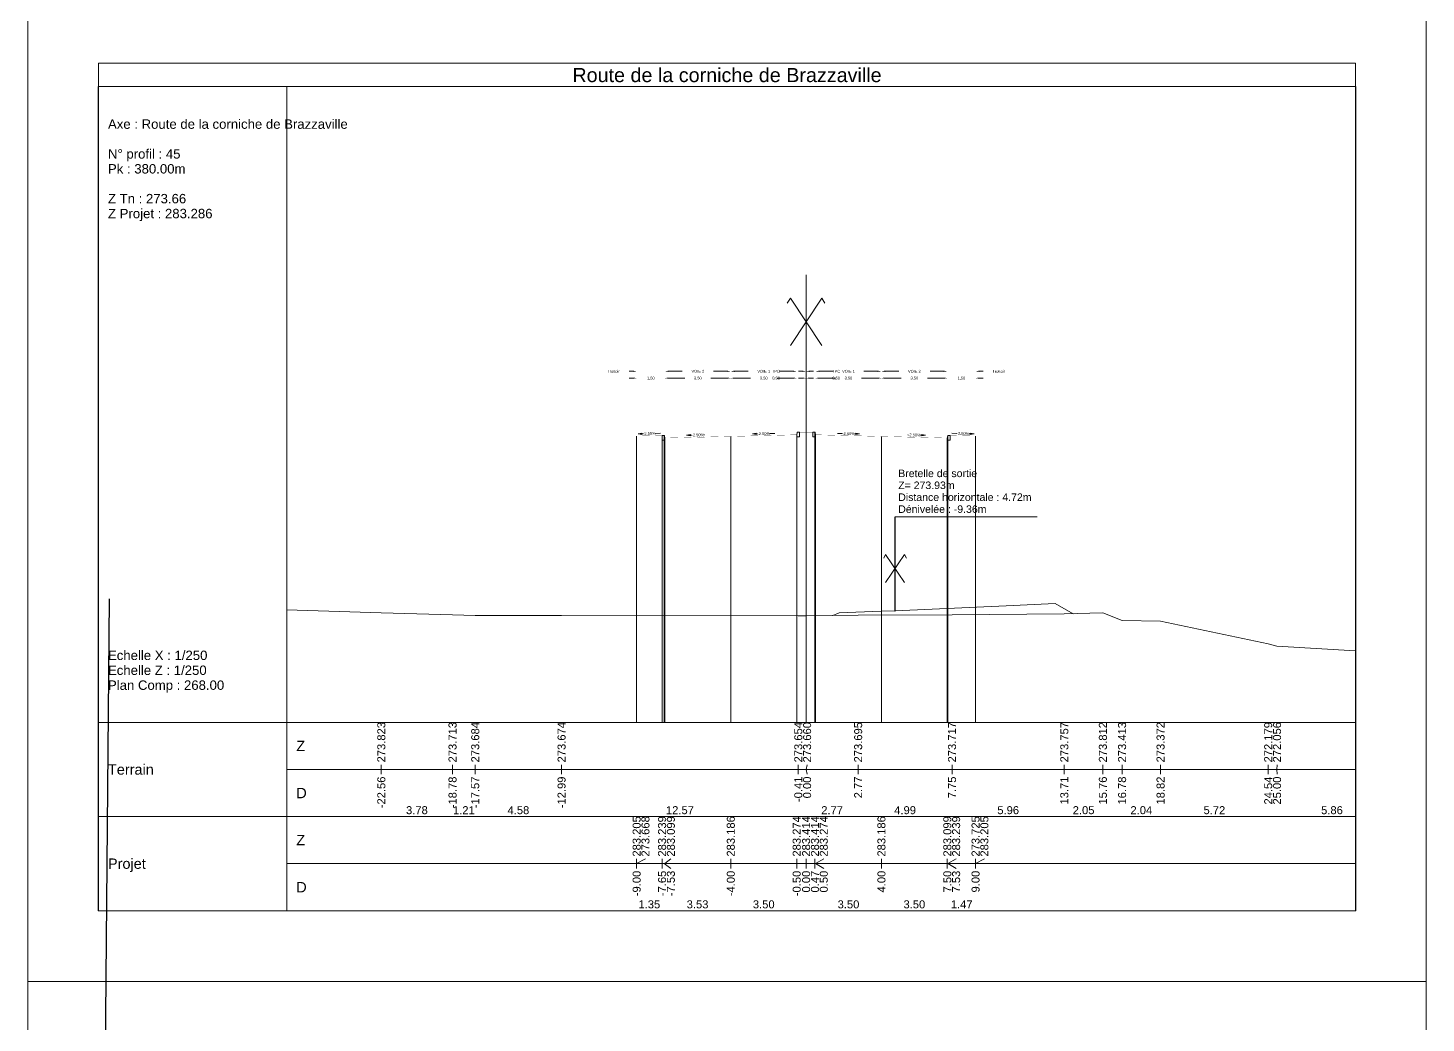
# Model space of a CAD drawing. Extents: x 0 to 74, y -372 to 1003.
# Drawn here: x 0 to 74.2, y 455 to 507.8 of the extents above; entities that cross this region are included whole.
import ezdxf
from ezdxf.enums import TextEntityAlignment as Align

# ---------------------------------------------------------------- set-up
doc = ezdxf.new("R2010")
doc.units = 0
doc.header["$LTSCALE"] = 2
doc.header["$PDSIZE"] = -0.004
doc.layers.get('0').update_dxf_attribs({"lineweight": 0})
for name, color, linetype, lineweight in [('Route - Profils type - Content session name', 7, 'Continuous', 0), ('Route - Profils type - PT SC CHAU TROTTOIR', 5, 'Continuous', 0), ('Route - Route de la corniche de Brazzaville - PT - Cadre_P45', 7, 'Continuous', 0), ('Route - Route de la corniche de Brazzaville - PT - Terrain_P45', 5, 'Continuous', 0)]:
    doc.layers.add(name, color=color, linetype=linetype, lineweight=lineweight)
doc.styles.add('CadreTitre', font='arial.ttf', dxfattribs={"height": 0.003})
doc.styles.add('Cotation', font='arial.ttf')
doc.styles.add('CoteHor', font='arial.ttf', dxfattribs={"height": 0.0022})
doc.styles.add('CoteHorA', font='arial.ttf', dxfattribs={"height": 0.0022})
doc.styles.add('CoteTitre', font='arial.ttf', dxfattribs={"height": 0.0017})
doc.styles.add('CoteTitreA', font='arial.ttf', dxfattribs={"height": 0.0017})
doc.styles.add('CoteVert', font='arial.ttf', dxfattribs={"height": 0.0017})
doc.styles.add('CoteVertA', font='arial.ttf', dxfattribs={"height": 0.0017})
doc.styles.add('Multi Axes', font='arial.ttf', dxfattribs={"height": 0.4})
doc.styles.add('ProfilCartouche', font='arial.ttf', dxfattribs={"height": 0.002})
doc.dimstyles.new('BRAZZAVILLE', dxfattribs={"dimtxt": 0.15, "dimasz": 0.2, "dimexe": 0.5, "dimexo": 0.5, "dimgap": 0.5, "dimtad": 0, "dimzin": 0, "dimdsep": 46, "dimtxsty": 'Cotation', "dimsah": 1, "dimcen": 0.1, "dimse1": 1, "dimse2": 1, "dimclrd": 1, "dimclre": 256, "dimclrt": 1, "dimaunit": 2, "dimazin": 0, "dimtfac": 1, "dimtdec": 4, "dimtofl": 0, "dimtmove": 0, "dimatfit": 1, "dimfxl": 1, "dimtolj": 1, "dimtzin": 0, "dimlwd": 0, "dimlwe": 0, "dimarcsym": 0})
doc.dimstyles.get("Standard").update_dxf_attribs({"dimtxt": 0.18, "dimasz": 0.18, "dimexe": 0.18, "dimexo": 0.0625, "dimgap": 0.09, "dimtad": 0, "dimtih": 1, "dimtoh": 1, "dimdec": 4, "dimzin": 0, "dimdsep": 46, "dimtxsty": 'Standard', "dimcen": 0.09, "dimadec": 0, "dimazin": 0, "dimtfac": 1, "dimtdec": 4, "dimtofl": 0, "dimtmove": 0, "dimatfit": 3, "dimfxl": 1, "dimtolj": 1, "dimtzin": 0, "dimarcsym": 0})

# ---------------------------------------------------------------- blocks, each defined once
blk = doc.blocks.new('*D267')
at = {"layer": 'Defpoints', "color": 0, "transparency": 16777216}
for p in [(40.826, 489.206), (40.826, 489.202), (41.326, 486.206)]:
    blk.add_point(p, dxfattribs=at)
at = {"layer": 'Route - Profils type - PT SC CHAU TROTTOIR', "color": 1, "lineweight": 0, "transparency": 16777216}
for p, q in [((40.626, 489.202), (40.426, 489.202)), ((41.526, 489.202), (41.726, 489.202))]:
    blk.add_line(p, q, dxfattribs=at)
at = {"layer": 'Route - Profils type - PT SC CHAU TROTTOIR', "color": 1, "transparency": 16777216}
for points in [[(40.626, 489.235), (40.626, 489.169), (40.826, 489.202)], [(41.526, 489.235), (41.526, 489.169), (41.326, 489.202)]]:
    blk.add_solid(points, dxfattribs=at)
at = {"layer": 'Route - Profils type - PT SC CHAU TROTTOIR', "color": 1, "transparency": 16777216, "insert": (39.731, 489.202), "char_height": 0.15, "attachment_point": 5, "style": 'Cotation'}
blk.add_mtext('\\A1;0.50', dxfattribs=at)
blk = doc.blocks.new('*D268')
at = {"layer": 'Defpoints', "color": 0, "transparency": 16777216}
for p in [(37.326, 489.206), (37.326, 489.202), (40.826, 489.206)]:
    blk.add_point(p, dxfattribs=at)
at = {"layer": 'Route - Profils type - PT SC CHAU TROTTOIR', "color": 1, "lineweight": 0, "transparency": 16777216}
for p, q in [((37.526, 489.202), (38.381, 489.202)), ((40.626, 489.202), (39.77, 489.202))]:
    blk.add_line(p, q, dxfattribs=at)
at = {"layer": 'Route - Profils type - PT SC CHAU TROTTOIR', "color": 1, "transparency": 16777216}
for points in [[(37.526, 489.235), (37.526, 489.169), (37.326, 489.202)], [(40.626, 489.235), (40.626, 489.169), (40.826, 489.202)]]:
    blk.add_solid(points, dxfattribs=at)
at = {"layer": 'Route - Profils type - PT SC CHAU TROTTOIR', "color": 1, "transparency": 16777216, "insert": (39.076, 489.202), "char_height": 0.15, "attachment_point": 5, "style": 'Cotation'}
blk.add_mtext('\\A1;3.50', dxfattribs=at)
blk = doc.blocks.new('*D269')
at = {"layer": 'Defpoints', "color": 0, "transparency": 16777216}
for p in [(33.826, 489.206), (33.826, 489.202), (37.326, 489.206)]:
    blk.add_point(p, dxfattribs=at)
at = {"layer": 'Route - Profils type - PT SC CHAU TROTTOIR', "color": 1, "lineweight": 0, "transparency": 16777216}
for p, q in [((34.026, 489.202), (34.881, 489.202)), ((37.126, 489.202), (36.27, 489.202))]:
    blk.add_line(p, q, dxfattribs=at)
at = {"layer": 'Route - Profils type - PT SC CHAU TROTTOIR', "color": 1, "transparency": 16777216}
for points in [[(34.026, 489.235), (34.026, 489.169), (33.826, 489.202)], [(37.126, 489.235), (37.126, 489.169), (37.326, 489.202)]]:
    blk.add_solid(points, dxfattribs=at)
at = {"layer": 'Route - Profils type - PT SC CHAU TROTTOIR', "color": 1, "transparency": 16777216, "insert": (35.576, 489.202), "char_height": 0.15, "attachment_point": 5, "style": 'Cotation'}
blk.add_mtext('\\A1;3.50', dxfattribs=at)
blk = doc.blocks.new('*D270')
at = {"layer": 'Defpoints', "color": 0, "transparency": 16777216}
for p in [(32.326, 489.206), (32.326, 489.202), (33.826, 489.206)]:
    blk.add_point(p, dxfattribs=at)
at = {"layer": 'Route - Profils type - PT SC CHAU TROTTOIR', "color": 1, "lineweight": 0, "transparency": 16777216}
for p, q in [((32.126, 489.202), (31.926, 489.202)), ((34.026, 489.202), (34.226, 489.202))]:
    blk.add_line(p, q, dxfattribs=at)
at = {"layer": 'Route - Profils type - PT SC CHAU TROTTOIR', "color": 1, "transparency": 16777216}
for points in [[(32.126, 489.235), (32.126, 489.169), (32.326, 489.202)], [(34.026, 489.235), (34.026, 489.169), (33.826, 489.202)]]:
    blk.add_solid(points, dxfattribs=at)
at = {"layer": 'Route - Profils type - PT SC CHAU TROTTOIR', "color": 1, "transparency": 16777216, "insert": (33.076, 489.202), "char_height": 0.15, "attachment_point": 5, "style": 'Cotation'}
blk.add_mtext('\\A1;1.50', dxfattribs=at)
blk = doc.blocks.new('*D271')
at = {"layer": 'Defpoints', "color": 0, "transparency": 16777216}
for p in [(40.826, 489.565), (40.826, 489.006), (41.326, 486.206)]:
    blk.add_point(p, dxfattribs=at)
at = {"layer": 'Route - Profils type - PT SC CHAU TROTTOIR', "color": 1, "lineweight": 0, "transparency": 16777216}
for p, q in [((40.626, 489.565), (40.426, 489.565)), ((41.526, 489.565), (41.726, 489.565))]:
    blk.add_line(p, q, dxfattribs=at)
at = {"layer": 'Route - Profils type - PT SC CHAU TROTTOIR', "color": 1, "transparency": 16777216}
for points in [[(40.626, 489.599), (40.626, 489.532), (40.826, 489.565)], [(41.526, 489.599), (41.526, 489.532), (41.326, 489.565)]]:
    blk.add_solid(points, dxfattribs=at)
at = {"layer": 'Route - Profils type - PT SC CHAU TROTTOIR', "color": 1, "transparency": 16777216, "insert": (39.723, 489.565), "char_height": 0.15, "attachment_point": 5, "style": 'Cotation'}
blk.add_mtext('\\A1;TPC', dxfattribs=at)
blk = doc.blocks.new('*D272')
at = {"layer": 'Defpoints', "color": 0, "transparency": 16777216}
for p in [(37.326, 489.565), (37.326, 489.206), (40.826, 489.006)]:
    blk.add_point(p, dxfattribs=at)
at = {"layer": 'Route - Profils type - PT SC CHAU TROTTOIR', "color": 1, "lineweight": 0, "transparency": 16777216}
for p, q in [((37.526, 489.565), (38.257, 489.565)), ((40.626, 489.565), (39.894, 489.565))]:
    blk.add_line(p, q, dxfattribs=at)
at = {"layer": 'Route - Profils type - PT SC CHAU TROTTOIR', "color": 1, "transparency": 16777216}
for points in [[(37.526, 489.599), (37.526, 489.532), (37.326, 489.565)], [(40.626, 489.599), (40.626, 489.532), (40.826, 489.565)]]:
    blk.add_solid(points, dxfattribs=at)
at = {"layer": 'Route - Profils type - PT SC CHAU TROTTOIR', "color": 1, "transparency": 16777216, "insert": (39.076, 489.565), "char_height": 0.15, "attachment_point": 5, "style": 'Cotation'}
blk.add_mtext('\\A1;VOIE 1', dxfattribs=at)
blk = doc.blocks.new('*D273')
at = {"layer": 'Defpoints', "color": 0, "transparency": 16777216}
for p in [(33.826, 489.565), (33.826, 489.206), (37.326, 489.206)]:
    blk.add_point(p, dxfattribs=at)
at = {"layer": 'Route - Profils type - PT SC CHAU TROTTOIR', "color": 1, "lineweight": 0, "transparency": 16777216}
for p, q in [((34.026, 489.565), (34.744, 489.565)), ((37.126, 489.565), (36.407, 489.565))]:
    blk.add_line(p, q, dxfattribs=at)
at = {"layer": 'Route - Profils type - PT SC CHAU TROTTOIR', "color": 1, "transparency": 16777216}
for points in [[(34.026, 489.599), (34.026, 489.532), (33.826, 489.565)], [(37.126, 489.599), (37.126, 489.532), (37.326, 489.565)]]:
    blk.add_solid(points, dxfattribs=at)
at = {"layer": 'Route - Profils type - PT SC CHAU TROTTOIR', "color": 1, "transparency": 16777216, "insert": (35.576, 489.565), "char_height": 0.15, "attachment_point": 5, "style": 'Cotation'}
blk.add_mtext('\\A1;VOIE 2', dxfattribs=at)
blk = doc.blocks.new('*D274')
at = {"layer": 'Defpoints', "color": 0, "transparency": 16777216}
for p in [(32.326, 489.565), (32.326, 489.206), (33.826, 489.206)]:
    blk.add_point(p, dxfattribs=at)
at = {"layer": 'Route - Profils type - PT SC CHAU TROTTOIR', "color": 1, "lineweight": 0, "transparency": 16777216}
for p, q in [((32.126, 489.565), (31.926, 489.565)), ((34.026, 489.565), (34.226, 489.565))]:
    blk.add_line(p, q, dxfattribs=at)
at = {"layer": 'Route - Profils type - PT SC CHAU TROTTOIR', "color": 1, "transparency": 16777216}
for points in [[(32.126, 489.599), (32.126, 489.532), (32.326, 489.565)], [(34.026, 489.599), (34.026, 489.532), (33.826, 489.565)]]:
    blk.add_solid(points, dxfattribs=at)
at = {"layer": 'Route - Profils type - PT SC CHAU TROTTOIR', "color": 1, "transparency": 16777216, "insert": (31.095, 489.565), "char_height": 0.15, "attachment_point": 5, "style": 'Cotation'}
blk.add_mtext('\\A1;Trottoir', dxfattribs=at)
blk = doc.blocks.new('MENSURA_COTEPENTE_89')
at = {"layer": 'Route - Profils type - PT SC CHAU TROTTOIR', "linetype": 'Continuous', "lineweight": 0}
blk.add_hatch(color=1, dxfattribs=at).paths.add_polyline_path([(0.15473, -2.19384), (0.15393, -2.19372), (0.15472, -2.19356)])
at = {"layer": 'Route - Profils type - PT SC CHAU TROTTOIR', "color": 1, "linetype": 'Continuous', "lineweight": 0}
for p, q in [((0.15473, -2.1937), (0.15497, -2.19369)), ((0.15762, -2.19363), (0.15866, -2.1936))]:
    blk.add_line(p, q, dxfattribs=at)
at = {"layer": 'Route - Profils type - PT SC CHAU TROTTOIR', "color": 1, "linetype": 'Continuous', "lineweight": 0, "flags": 128}
blk.add_lwpolyline([(0.15473, -2.19384), (0.15393, -2.19372), (0.15472, -2.19356), (0.15473, -2.19384)], close=True, dxfattribs=at)
at = {"layer": 'Route - Profils type - PT SC CHAU TROTTOIR', "color": 1, "style": 'Cotation'}
blk.add_text('-2.50%', height=0.0006, rotation=-358.5679, dxfattribs=at).set_placement((0.15629, -2.19366), align=Align.MIDDLE_CENTER)
blk = doc.blocks.new('MENSURA_COTEPENTE_90')
at = {"layer": 'Route - Profils type - PT SC CHAU TROTTOIR', "linetype": 'Continuous', "lineweight": 0}
blk.add_hatch(color=1, dxfattribs=at).paths.add_polyline_path([(0.14073, -2.19412), (0.13993, -2.194), (0.14072, -2.19384)])
at = {"layer": 'Route - Profils type - PT SC CHAU TROTTOIR', "color": 1, "linetype": 'Continuous', "lineweight": 0}
for p, q in [((0.14073, -2.19398), (0.14097, -2.19398)), ((0.14361, -2.19391), (0.14372, -2.19391))]:
    blk.add_line(p, q, dxfattribs=at)
at = {"layer": 'Route - Profils type - PT SC CHAU TROTTOIR', "color": 1, "linetype": 'Continuous', "lineweight": 0, "flags": 128}
blk.add_lwpolyline([(0.14073, -2.19412), (0.13993, -2.194), (0.14072, -2.19384), (0.14073, -2.19412)], close=True, dxfattribs=at)
at = {"layer": 'Route - Profils type - PT SC CHAU TROTTOIR', "color": 1, "style": 'Cotation'}
blk.add_text('-2.50%', height=0.0006, rotation=-358.5679, dxfattribs=at).set_placement((0.14229, -2.19394), align=Align.MIDDLE_CENTER)
blk = doc.blocks.new('MENSURA_COTEPENTE_91')
at = {"layer": 'Route - Profils type - PT SC CHAU TROTTOIR', "linetype": 'Continuous', "lineweight": 0}
blk.add_hatch(color=1, dxfattribs=at).paths.add_polyline_path([(0.13043, -2.19382), (0.12963, -2.19369), (0.13042, -2.19353)])
at = {"layer": 'Route - Profils type - PT SC CHAU TROTTOIR', "color": 1, "linetype": 'Continuous', "lineweight": 0}
for p, q in [((0.13043, -2.19367), (0.13067, -2.19367)), ((0.13331, -2.1936), (0.13435, -2.19358))]:
    blk.add_line(p, q, dxfattribs=at)
at = {"layer": 'Route - Profils type - PT SC CHAU TROTTOIR', "color": 1, "linetype": 'Continuous', "lineweight": 0, "flags": 128}
blk.add_lwpolyline([(0.13043, -2.19382), (0.12963, -2.19369), (0.13042, -2.19353), (0.13043, -2.19382)], close=True, dxfattribs=at)
at = {"layer": 'Route - Profils type - PT SC CHAU TROTTOIR', "color": 1, "style": 'Cotation'}
blk.add_text('-2.50%', height=0.0006, rotation=-358.5679, dxfattribs=at).set_placement((0.13199, -2.19364), align=Align.MIDDLE_CENTER)
blk = doc.blocks.new('T2__mirroredMSX', base_point=(-6.713, 11.473))
at = {"linetype": 'Continuous', "flags": 128}
blk.add_lwpolyline([(-6.837, 11.703), (-6.863, 11.583), (-6.863, 11.473), (-6.713, 11.473), (-6.713, 11.723), (-6.818, 11.719, 0.339869)], format="xyb", close=True, dxfattribs=at)
blk = doc.blocks.new('T2', base_point=(-6.713, 11.473))
at = {"linetype": 'Continuous', "flags": 128}
blk.add_lwpolyline([(-6.837, 11.703), (-6.863, 11.583), (-6.863, 11.473), (-6.713, 11.473), (-6.713, 11.723), (-6.818, 11.719, 0.339869)], format="xyb", close=True, dxfattribs=at)
blk = doc.blocks.new('*D278')
at = {"layer": 'Defpoints', "color": 0, "transparency": 16777216}
for p in [(41.826, 489.206), (41.826, 489.202), (41.326, 486.206)]:
    blk.add_point(p, dxfattribs=at)
at = {"layer": 'Route - Profils type - PT SC CHAU TROTTOIR', "color": 1, "lineweight": 0, "transparency": 16777216}
for p, q in [((41.126, 489.202), (40.926, 489.202)), ((42.026, 489.202), (42.226, 489.202))]:
    blk.add_line(p, q, dxfattribs=at)
at = {"layer": 'Route - Profils type - PT SC CHAU TROTTOIR', "color": 1, "transparency": 16777216}
for points in [[(41.126, 489.235), (41.126, 489.169), (41.326, 489.202)], [(42.026, 489.235), (42.026, 489.169), (41.826, 489.202)]]:
    blk.add_solid(points, dxfattribs=at)
at = {"layer": 'Route - Profils type - PT SC CHAU TROTTOIR', "color": 1, "transparency": 16777216, "insert": (42.92, 489.202), "char_height": 0.15, "attachment_point": 5, "style": 'Cotation'}
blk.add_mtext('\\A1;0.50', dxfattribs=at)
blk = doc.blocks.new('*D279')
at = {"layer": 'Defpoints', "color": 0, "transparency": 16777216}
for p in [(41.826, 489.206), (45.326, 489.206), (45.326, 489.202)]:
    blk.add_point(p, dxfattribs=at)
at = {"layer": 'Route - Profils type - PT SC CHAU TROTTOIR', "color": 1, "lineweight": 0, "transparency": 16777216}
for p, q in [((42.026, 489.202), (42.881, 489.202)), ((45.126, 489.202), (44.27, 489.202))]:
    blk.add_line(p, q, dxfattribs=at)
at = {"layer": 'Route - Profils type - PT SC CHAU TROTTOIR', "color": 1, "transparency": 16777216}
for points in [[(42.026, 489.235), (42.026, 489.169), (41.826, 489.202)], [(45.126, 489.235), (45.126, 489.169), (45.326, 489.202)]]:
    blk.add_solid(points, dxfattribs=at)
at = {"layer": 'Route - Profils type - PT SC CHAU TROTTOIR', "color": 1, "transparency": 16777216, "insert": (43.576, 489.202), "char_height": 0.15, "attachment_point": 5, "style": 'Cotation'}
blk.add_mtext('\\A1;3.50', dxfattribs=at)
blk = doc.blocks.new('*D280')
at = {"layer": 'Defpoints', "color": 0, "transparency": 16777216}
for p in [(45.326, 489.206), (48.826, 489.206), (48.826, 489.202)]:
    blk.add_point(p, dxfattribs=at)
at = {"layer": 'Route - Profils type - PT SC CHAU TROTTOIR', "color": 1, "lineweight": 0, "transparency": 16777216}
for p, q in [((45.526, 489.202), (46.381, 489.202)), ((48.626, 489.202), (47.77, 489.202))]:
    blk.add_line(p, q, dxfattribs=at)
at = {"layer": 'Route - Profils type - PT SC CHAU TROTTOIR', "color": 1, "transparency": 16777216}
for points in [[(45.526, 489.235), (45.526, 489.169), (45.326, 489.202)], [(48.626, 489.235), (48.626, 489.169), (48.826, 489.202)]]:
    blk.add_solid(points, dxfattribs=at)
at = {"layer": 'Route - Profils type - PT SC CHAU TROTTOIR', "color": 1, "transparency": 16777216, "insert": (47.076, 489.202), "char_height": 0.15, "attachment_point": 5, "style": 'Cotation'}
blk.add_mtext('\\A1;3.50', dxfattribs=at)
blk = doc.blocks.new('*D281')
at = {"layer": 'Defpoints', "color": 0, "transparency": 16777216}
for p in [(48.826, 489.206), (50.326, 489.206), (50.326, 489.202)]:
    blk.add_point(p, dxfattribs=at)
at = {"layer": 'Route - Profils type - PT SC CHAU TROTTOIR', "color": 1, "lineweight": 0, "transparency": 16777216}
for p, q in [((48.626, 489.202), (48.426, 489.202)), ((50.526, 489.202), (50.726, 489.202))]:
    blk.add_line(p, q, dxfattribs=at)
at = {"layer": 'Route - Profils type - PT SC CHAU TROTTOIR', "color": 1, "transparency": 16777216}
for points in [[(48.626, 489.235), (48.626, 489.169), (48.826, 489.202)], [(50.526, 489.235), (50.526, 489.169), (50.326, 489.202)]]:
    blk.add_solid(points, dxfattribs=at)
at = {"layer": 'Route - Profils type - PT SC CHAU TROTTOIR', "color": 1, "transparency": 16777216, "insert": (49.576, 489.202), "char_height": 0.15, "attachment_point": 5, "style": 'Cotation'}
blk.add_mtext('\\A1;1.50', dxfattribs=at)
blk = doc.blocks.new('*D282')
at = {"layer": 'Defpoints', "color": 0, "transparency": 16777216}
for p in [(41.826, 489.565), (41.826, 489.006), (41.326, 486.206)]:
    blk.add_point(p, dxfattribs=at)
at = {"layer": 'Route - Profils type - PT SC CHAU TROTTOIR', "color": 1, "lineweight": 0, "transparency": 16777216}
for p, q in [((41.126, 489.565), (40.926, 489.565)), ((42.026, 489.565), (42.226, 489.565))]:
    blk.add_line(p, q, dxfattribs=at)
at = {"layer": 'Route - Profils type - PT SC CHAU TROTTOIR', "color": 1, "transparency": 16777216}
for points in [[(41.126, 489.599), (41.126, 489.532), (41.326, 489.565)], [(42.026, 489.599), (42.026, 489.532), (41.826, 489.565)]]:
    blk.add_solid(points, dxfattribs=at)
at = {"layer": 'Route - Profils type - PT SC CHAU TROTTOIR', "color": 1, "transparency": 16777216, "insert": (42.929, 489.565), "char_height": 0.15, "attachment_point": 5, "style": 'Cotation'}
blk.add_mtext('\\A1;TPC', dxfattribs=at)
blk = doc.blocks.new('*D283')
at = {"layer": 'Defpoints', "color": 0, "transparency": 16777216}
for p in [(45.326, 489.565), (41.826, 489.006), (45.326, 489.206)]:
    blk.add_point(p, dxfattribs=at)
at = {"layer": 'Route - Profils type - PT SC CHAU TROTTOIR', "color": 1, "lineweight": 0, "transparency": 16777216}
for p, q in [((42.026, 489.565), (42.757, 489.565)), ((45.126, 489.565), (44.394, 489.565))]:
    blk.add_line(p, q, dxfattribs=at)
at = {"layer": 'Route - Profils type - PT SC CHAU TROTTOIR', "color": 1, "transparency": 16777216}
for points in [[(42.026, 489.599), (42.026, 489.532), (41.826, 489.565)], [(45.126, 489.599), (45.126, 489.532), (45.326, 489.565)]]:
    blk.add_solid(points, dxfattribs=at)
at = {"layer": 'Route - Profils type - PT SC CHAU TROTTOIR', "color": 1, "transparency": 16777216, "insert": (43.576, 489.565), "char_height": 0.15, "attachment_point": 5, "style": 'Cotation'}
blk.add_mtext('\\A1;VOIE 1', dxfattribs=at)
blk = doc.blocks.new('*D284')
at = {"layer": 'Defpoints', "color": 0, "transparency": 16777216}
for p in [(48.826, 489.565), (45.326, 489.206), (48.826, 489.206)]:
    blk.add_point(p, dxfattribs=at)
at = {"layer": 'Route - Profils type - PT SC CHAU TROTTOIR', "color": 1, "lineweight": 0, "transparency": 16777216}
for p, q in [((45.526, 489.565), (46.244, 489.565)), ((48.626, 489.565), (47.907, 489.565))]:
    blk.add_line(p, q, dxfattribs=at)
at = {"layer": 'Route - Profils type - PT SC CHAU TROTTOIR', "color": 1, "transparency": 16777216}
for points in [[(45.526, 489.599), (45.526, 489.532), (45.326, 489.565)], [(48.626, 489.599), (48.626, 489.532), (48.826, 489.565)]]:
    blk.add_solid(points, dxfattribs=at)
at = {"layer": 'Route - Profils type - PT SC CHAU TROTTOIR', "color": 1, "transparency": 16777216, "insert": (47.076, 489.565), "char_height": 0.15, "attachment_point": 5, "style": 'Cotation'}
blk.add_mtext('\\A1;VOIE 2', dxfattribs=at)
blk = doc.blocks.new('*D285')
at = {"layer": 'Defpoints', "color": 0, "transparency": 16777216}
for p in [(50.326, 489.565), (48.826, 489.206), (50.326, 489.206)]:
    blk.add_point(p, dxfattribs=at)
at = {"layer": 'Route - Profils type - PT SC CHAU TROTTOIR', "color": 1, "lineweight": 0, "transparency": 16777216}
for p, q in [((48.626, 489.565), (48.426, 489.565)), ((50.526, 489.565), (50.726, 489.565))]:
    blk.add_line(p, q, dxfattribs=at)
at = {"layer": 'Route - Profils type - PT SC CHAU TROTTOIR', "color": 1, "transparency": 16777216}
for points in [[(48.626, 489.599), (48.626, 489.532), (48.826, 489.565)], [(50.526, 489.599), (50.526, 489.532), (50.326, 489.565)]]:
    blk.add_solid(points, dxfattribs=at)
at = {"layer": 'Route - Profils type - PT SC CHAU TROTTOIR', "color": 1, "transparency": 16777216, "insert": (51.556, 489.565), "char_height": 0.15, "attachment_point": 5, "style": 'Cotation'}
blk.add_mtext('\\A1;Trottoir', dxfattribs=at)
blk = doc.blocks.new('MENSURA_COTEPENTE_92')
at = {"layer": 'Route - Profils type - PT SC CHAU TROTTOIR', "linetype": 'Continuous', "lineweight": 0}
blk.add_hatch(color=1, dxfattribs=at).paths.add_polyline_path([(0.17587, -2.19384), (0.17668, -2.19372), (0.17588, -2.19356)])
at = {"layer": 'Route - Profils type - PT SC CHAU TROTTOIR', "color": 1, "linetype": 'Continuous', "lineweight": 0}
for p, q in [((0.17299, -2.19363), (0.17195, -2.1936)), ((0.17588, -2.1937), (0.17564, -2.19369))]:
    blk.add_line(p, q, dxfattribs=at)
at = {"layer": 'Route - Profils type - PT SC CHAU TROTTOIR', "color": 1, "linetype": 'Continuous', "lineweight": 0, "flags": 128}
blk.add_lwpolyline([(0.17587, -2.19384), (0.17668, -2.19372), (0.17588, -2.19356), (0.17587, -2.19384)], close=True, dxfattribs=at)
at = {"layer": 'Route - Profils type - PT SC CHAU TROTTOIR', "color": 1, "style": 'Cotation'}
blk.add_text('-2.50%', height=0.0006, rotation=358.5679, dxfattribs=at).set_placement((0.17431, -2.19366), align=Align.MIDDLE_CENTER)
blk = doc.blocks.new('MENSURA_COTEPENTE_93')
at = {"layer": 'Route - Profils type - PT SC CHAU TROTTOIR', "linetype": 'Continuous', "lineweight": 0}
blk.add_hatch(color=1, dxfattribs=at).paths.add_polyline_path([(0.18988, -2.19412), (0.19068, -2.194), (0.18988, -2.19384)])
at = {"layer": 'Route - Profils type - PT SC CHAU TROTTOIR', "color": 1, "linetype": 'Continuous', "lineweight": 0}
for p, q in [((0.18699, -2.19391), (0.18688, -2.19391)), ((0.18988, -2.19398), (0.18964, -2.19398))]:
    blk.add_line(p, q, dxfattribs=at)
at = {"layer": 'Route - Profils type - PT SC CHAU TROTTOIR', "color": 1, "linetype": 'Continuous', "lineweight": 0, "flags": 128}
blk.add_lwpolyline([(0.18988, -2.19412), (0.19068, -2.194), (0.18988, -2.19384), (0.18988, -2.19412)], close=True, dxfattribs=at)
at = {"layer": 'Route - Profils type - PT SC CHAU TROTTOIR', "color": 1, "style": 'Cotation'}
blk.add_text('-2.50%', height=0.0006, rotation=358.5679, dxfattribs=at).set_placement((0.18831, -2.19394), align=Align.MIDDLE_CENTER)
blk = doc.blocks.new('MENSURA_COTEPENTE_94')
at = {"layer": 'Route - Profils type - PT SC CHAU TROTTOIR', "linetype": 'Continuous', "lineweight": 0}
blk.add_hatch(color=1, dxfattribs=at).paths.add_polyline_path([(0.20018, -2.19382), (0.20098, -2.19369), (0.20018, -2.19353)])
at = {"layer": 'Route - Profils type - PT SC CHAU TROTTOIR', "color": 1, "linetype": 'Continuous', "lineweight": 0}
for p, q in [((0.19729, -2.1936), (0.19625, -2.19358)), ((0.20018, -2.19367), (0.19994, -2.19367))]:
    blk.add_line(p, q, dxfattribs=at)
at = {"layer": 'Route - Profils type - PT SC CHAU TROTTOIR', "color": 1, "linetype": 'Continuous', "lineweight": 0, "flags": 128}
blk.add_lwpolyline([(0.20018, -2.19382), (0.20098, -2.19369), (0.20018, -2.19353), (0.20018, -2.19382)], close=True, dxfattribs=at)
at = {"layer": 'Route - Profils type - PT SC CHAU TROTTOIR', "color": 1, "style": 'Cotation'}
blk.add_text('-2.50%', height=0.0006, rotation=358.5679, dxfattribs=at).set_placement((0.19861, -2.19364), align=Align.MIDDLE_CENTER)
blk = doc.blocks.new('MENSURA_LEADER95', base_point=(0.1842, -2.2113))
at = {"layer": 'Route - Profils type - Content session name'}
blk.add_line((0.1842, -2.2113), (0.21442, -2.2113), dxfattribs=at)
at = {"layer": 'Route - Profils type - Content session name', "style": 'Multi Axes'}
for s, p in [('Bretelle de sortie', (0.18487, -2.2013)), ('Z= 273.93m', (0.18487, -2.20383)), ('Distance horizontale : 4.72m', (0.18487, -2.20636)), ('Dénivelée : -9.36m', (0.18487, -2.2089))]:
    blk.add_text(s, height=0.0016, dxfattribs=at).set_placement(p, align=Align.TOP_LEFT)

msp = doc.modelspace()

# ---------------------------------------------------------------- linework, layer by layer
at = {"flags": 128}
for points in [[(0, 457.17), (0, 509.67), (74.25, 509.67), (74.25, 457.17)], [(3.75, 460.92), (3.75, 505.92), (70.5, 505.92), (70.5, 460.92)], [(0, 404.67), (0, 457.17), (74.25, 457.17), (74.25, 404.67)]]:
    msp.add_lwpolyline(points, close=True, dxfattribs=at)
at = {"layer": 'Route - Profils type - Content session name'}
for p, q in [((45.45, 479.645), (45.55, 479.845)), ((45.55, 479.845), (46.55, 478.345)), ((46.55, 479.845), (45.55, 478.345)), ((46.05, 476.845), (46.05, 480.345)), ((46.65, 479.645), (46.55, 479.845))]:
    msp.add_line(p, q, dxfattribs=at)
at = {"layer": 'Route - Profils type - Content session name', "color": 251, "linetype": 'Continuous', "flags": 128}
msp.add_lwpolyline([(42.741, 476.592), (43.088, 476.743), (45.311, 476.819), (46.05, 476.845), (46.05, 476.845), (51.955, 477.109), (54.558, 477.23), (55.516, 476.689)], dxfattribs=at)
at = {"layer": 'Route - Profils type - Content session name'}
msp.add_point((46.05, 476.845), dxfattribs=at)
at = {"layer": 'Route - Profils type - PT SC CHAU TROTTOIR', "color": 1, "linetype": 'Continuous', "flags": 128}
for points in [[(41.326, 486.334, 0.01, 0.01, 0), (40.976, 486.334, 0.01, 0.01, 0), (40.856, 486.334, 0.01, 0.01, 0), (40.826, 486.194, 0.01, 0.01, 0), (37.326, 486.106, 0.01, 0.01, 0), (33.826, 486.019, 0.01, 0.01, 0), (33.796, 486.159, 0.01, 0.01, 0), (33.676, 486.159, 0.01, 0.01, 0), (32.326, 486.125, 0.01, 0.01, 0), (32.326, 476.588, 0.01, 0.01, 0)], [(41.326, 486.334, 0.01, 0.01, 0), (41.676, 486.334, 0.01, 0.01, 0), (41.796, 486.334, 0.01, 0.01, 0), (41.826, 486.194, 0.01, 0.01, 0), (45.326, 486.106, 0.01, 0.01, 0), (48.826, 486.019, 0.01, 0.01, 0), (48.856, 486.159, 0.01, 0.01, 0), (48.976, 486.159, 0.01, 0.01, 0), (50.326, 486.125, 0.01, 0.01, 0), (50.326, 476.645, 0.01, 0.01, 0)]]:
    msp.add_lwpolyline(points, format="xyseb", dxfattribs=at)
at = {"layer": 'Route - Route de la corniche de Brazzaville - PT - Cadre_P45', "color": 7, "linetype": 'Continuous'}
for p, q in [((13.75, 504.67), (13.75, 460.92)), ((41.326, 489.689), (41.326, 494.689)), ((40.326, 493.189), (40.492, 493.439)), ((42.159, 490.939), (40.492, 493.439)), ((40.492, 490.939), (42.159, 493.439)), ((42.326, 493.189), (42.159, 493.439)), ((41.326, 470.92), (41.326, 489.689)), ((32.326, 470.92), (32.326, 486.125)), ((32.326, 470.92), (32.326, 486.125)), ((33.676, 470.92), (33.676, 486.159)), ((33.676, 470.92), (33.676, 486.159)), ((33.796, 470.92), (33.796, 486.159)), ((33.826, 470.92), (33.826, 486.019)), ((37.326, 470.92), (37.326, 486.106)), ((37.326, 470.92), (37.326, 486.106)), ((40.826, 470.92), (40.826, 486.194)), ((40.826, 470.92), (40.826, 486.194)), ((41.326, 470.92), (41.326, 486.334)), ((41.326, 470.92), (41.326, 486.334)), ((41.796, 470.92), (41.796, 486.334)), ((41.796, 470.92), (41.796, 486.334)), ((41.826, 470.92), (41.826, 486.194)), ((41.826, 470.92), (41.826, 486.194)), ((45.326, 470.92), (45.326, 486.106)), ((45.326, 470.92), (45.326, 486.106)), ((48.826, 470.92), (48.826, 486.019)), ((48.826, 470.92), (48.826, 486.019)), ((48.856, 470.92), (48.856, 486.159)), ((48.856, 470.92), (48.856, 486.159)), ((50.326, 470.92), (50.326, 486.125)), ((32.326, 470.92), (32.326, 476.588)), ((50.326, 470.92), (50.326, 476.645)), ((50.326, 470.92), (50.326, 476.645)), ((70.5, 470.92), (3.75, 470.92)), ((70.5, 468.42), (13.75, 468.42)), ((70.5, 465.92), (3.75, 465.92)), ((70.5, 465.92), (3.75, 465.92)), ((70.5, 465.92), (3.75, 465.92)), ((70.5, 465.92), (3.75, 465.92)), ((70.5, 465.92), (3.75, 465.92)), ((70.5, 465.92), (3.75, 465.92)), ((70.5, 465.92), (3.75, 465.92)), ((70.5, 463.42), (13.75, 463.42)), ((32.326, 463.67), (32.326, 463.42)), ((32.793, 463.67), (32.326, 463.42)), ((32.326, 463.17), (32.326, 463.42)), ((33.676, 463.67), (33.676, 463.42)), ((33.676, 463.17), (33.676, 463.42)), ((34.143, 463.17), (33.796, 463.42)), ((34.143, 463.67), (33.826, 463.42)), ((37.326, 463.67), (37.326, 463.42)), ((37.326, 463.17), (37.326, 463.42)), ((40.826, 463.67), (40.826, 463.42)), ((40.826, 463.17), (40.826, 463.42)), ((41.326, 463.67), (41.326, 463.42)), ((41.326, 463.17), (41.326, 463.42)), ((41.796, 463.67), (41.796, 463.42)), ((41.796, 463.17), (41.796, 463.42)), ((42.263, 463.67), (41.826, 463.42)), ((42.263, 463.17), (41.826, 463.42)), ((45.326, 463.67), (45.326, 463.42)), ((45.326, 463.17), (45.326, 463.42)), ((48.826, 463.67), (48.826, 463.42)), ((48.826, 463.17), (48.826, 463.42)), ((49.293, 463.67), (48.856, 463.42)), ((49.293, 463.17), (48.856, 463.42)), ((50.326, 463.67), (50.326, 463.42)), ((50.793, 463.67), (50.326, 463.42)), ((50.326, 463.17), (50.326, 463.42)), ((70.5, 460.92), (3.75, 460.92)), ((70.5, 460.92), (3.75, 460.92)), ((70.5, 460.92), (3.75, 460.92)), ((70.5, 460.92), (3.75, 460.92)), ((70.5, 460.92), (3.75, 460.92)), ((70.5, 460.92), (3.75, 460.92))]:
    msp.add_line(p, q, dxfattribs=at)
at = {"layer": 'Route - Route de la corniche de Brazzaville - PT - Cadre_P45', "color": 114, "linetype": 'Continuous'}
for p, q in [((18.766, 468.67), (18.766, 468.42)), ((22.548, 468.67), (22.548, 468.42)), ((23.754, 468.67), (23.754, 468.42)), ((28.339, 468.67), (28.339, 468.42)), ((40.911, 468.67), (40.911, 468.42)), ((41.378, 468.67), (41.326, 468.42)), ((44.091, 468.67), (44.091, 468.42)), ((49.076, 468.67), (49.076, 468.42)), ((55.04, 468.67), (55.04, 468.42)), ((57.086, 468.67), (57.086, 468.42)), ((58.107, 468.67), (58.107, 468.42)), ((60.15, 468.67), (60.15, 468.42)), ((65.868, 468.67), (65.868, 468.42)), ((66.335, 468.67), (66.326, 468.42)), ((18.766, 468.17), (18.766, 468.42)), ((22.548, 468.17), (22.548, 468.42)), ((23.754, 468.17), (23.754, 468.42)), ((28.339, 468.17), (28.339, 468.42)), ((40.911, 468.17), (40.911, 468.42)), ((41.378, 468.17), (41.326, 468.42)), ((44.091, 468.17), (44.091, 468.42)), ((49.076, 468.17), (49.076, 468.42)), ((55.04, 468.17), (55.04, 468.42)), ((57.086, 468.17), (57.086, 468.42)), ((58.107, 468.17), (58.107, 468.42)), ((60.15, 468.17), (60.15, 468.42)), ((65.868, 468.17), (65.868, 468.42)), ((66.335, 468.17), (66.326, 468.42))]:
    msp.add_line(p, q, dxfattribs=at)
at = {"layer": 'Route - Route de la corniche de Brazzaville - PT - Cadre_P45', "flags": 128}
msp.add_lwpolyline([(3.737, 460.908), (3.737, 504.682), (70.513, 504.682), (70.513, 460.908)], close=True, dxfattribs=at)
at = {"layer": 'Route - Route de la corniche de Brazzaville - PT - Terrain_P45', "color": 114, "linetype": 'Continuous', "flags": 128}
msp.add_lwpolyline([(13.75, 476.896), (18.766, 476.743), (22.548, 476.633), (23.754, 476.604), (28.339, 476.594), (40.911, 476.574), (41.326, 476.58), (44.091, 476.615), (49.076, 476.637), (55.04, 476.677), (57.086, 476.732), (58.107, 476.333), (60.15, 476.292), (65.868, 475.099), (66.326, 474.976), (70.5, 474.717)], dxfattribs=at)
msp.add_lwpolyline([(13.75, 476.896), (18.766, 476.743), (22.548, 476.633), (23.754, 476.604), (28.339, 476.594), (40.911, 476.574), (41.326, 476.58), (44.091, 476.615), (49.076, 476.637), (55.04, 476.677), (57.086, 476.732), (58.107, 476.333), (60.15, 476.292), (65.868, 475.099), (66.326, 474.976), (70.5, 474.717)], dxfattribs=at)

# ---------------------------------------------------------------- block references
at = {"layer": 'Route - Profils type - Content session name', "xscale": 250, "yscale": 250, "zscale": 250}
msp.add_blockref('MENSURA_LEADER95', (46.05, 481.845), dxfattribs=at)
at = {"layer": 'Route - Profils type - PT SC CHAU TROTTOIR', "xscale": 250, "yscale": 250, "zscale": 250}
for name in ['MENSURA_COTEPENTE_91', 'MENSURA_COTEPENTE_92', 'MENSURA_COTEPENTE_94', 'MENSURA_COTEPENTE_90', 'MENSURA_COTEPENTE_89', 'MENSURA_COTEPENTE_93']:
    msp.add_blockref(name, (0, 1034.67), dxfattribs=at)
at = {"layer": 'Route - Profils type - PT SC CHAU TROTTOIR', "xscale": -1, "zscale": 250}
for p in [(33.676, 485.909), (41.676, 486.084)]:
    msp.add_blockref('T2__mirroredMSX', p, dxfattribs=at)
at = {"layer": 'Route - Profils type - PT SC CHAU TROTTOIR', "zscale": 250}
for p in [(40.976, 486.084), (48.976, 485.909)]:
    msp.add_blockref('T2', p, dxfattribs=at)

# ---------------------------------------------------------------- texts
at = {"color": 7, "style": 'CadreTitre'}
msp.add_text('Route de la corniche de Brazzaville', height=0.75, dxfattribs=at).set_placement((37.125, 505.67), align=Align.TOP_CENTER)
at = {"style": 'ProfilCartouche'}
for s, p in [('Axe : Route de la corniche de Brazzaville', (4.25, 502.691)), ('N° profil : 45', (4.25, 501.107)), ('Pk : 380.00m', (4.25, 500.316)), ('Z Tn : 273.66', (4.25, 498.732)), ('Z Projet : 283.286', (4.25, 497.941)), ('Echelle X : 1/250', (4.25, 474.483)), ('Echelle Z : 1/250', (4.25, 473.691)), ('Plan Comp : 268.00', (4.25, 472.899))]:
    msp.add_text(s, height=0.5, dxfattribs=at).set_placement(p, align=Align.MIDDLE_LEFT)
at = {"layer": 'Route - Route de la corniche de Brazzaville - PT - Cadre_P45', "color": 114, "style": 'CoteVert'}
for s, p in [('273.823', (18.766, 468.795)), ('273.713', (22.548, 468.795)), ('273.684', (23.754, 468.795)), ('273.674', (28.339, 468.795)), ('273.654', (40.911, 468.795)), ('273.660', (41.378, 468.795)), ('273.695', (44.091, 468.795)), ('273.717', (49.076, 468.795)), ('273.757', (55.04, 468.795)), ('273.812', (57.086, 468.795)), ('273.413', (58.107, 468.795)), ('273.372', (60.15, 468.795)), ('272.179', (65.868, 468.795)), ('272.056', (66.335, 468.795))]:
    msp.add_text(s, height=0.425, rotation=90, dxfattribs=at).set_placement(p, align=Align.MIDDLE_LEFT)
at = {"layer": 'Route - Route de la corniche de Brazzaville - PT - Cadre_P45', "color": 114, "style": 'CoteHor'}
for s, p in [('Z', (14.25, 469.67)), ('Terrain', (4.25, 468.42)), ('D', (14.25, 467.17))]:
    msp.add_text(s, height=0.55, dxfattribs=at).set_placement(p, align=Align.MIDDLE_LEFT)
at = {"layer": 'Route - Route de la corniche de Brazzaville - PT - Cadre_P45', "color": 114, "style": 'CoteVert'}
for s, p in [('-22.56', (18.766, 468.045)), ('-18.78', (22.548, 468.045)), ('-17.57', (23.754, 468.045)), ('-12.99', (28.339, 468.045)), ('-0.41', (40.911, 468.045)), ('0.00', (41.378, 468.045)), ('2.77', (44.091, 468.045)), ('7.75', (49.076, 468.045)), ('13.71', (55.04, 468.045)), ('15.76', (57.086, 468.045)), ('16.78', (58.107, 468.045)), ('18.82', (60.15, 468.045)), ('24.54', (65.868, 468.045)), ('25.00', (66.335, 468.045))]:
    msp.add_text(s, height=0.425, rotation=90, dxfattribs=at).set_placement(p, align=Align.MIDDLE_RIGHT)
at = {"layer": 'Route - Route de la corniche de Brazzaville - PT - Cadre_P45', "color": 114, "style": 'CoteTitre'}
for s, p in [('3.78', (20.657, 465.92)), ('1.21', (23.151, 465.92)), ('4.58', (26.047, 465.92)), ('12.57', (34.625, 465.92)), ('2.77', (42.708, 465.92)), ('4.99', (46.584, 465.92)), ('5.96', (52.058, 465.92)), ('2.05', (56.063, 465.92)), ('2.04', (59.129, 465.92)), ('5.72', (63.009, 465.92)), ('5.86', (69.255, 465.92))]:
    msp.add_text(s, height=0.425, dxfattribs=at).set_placement(p, align=Align.BOTTOM_CENTER)
at = {"layer": 'Route - Route de la corniche de Brazzaville - PT - Cadre_P45', "color": 7, "style": 'CoteVertA'}
for s, p in [('283.205', (32.326, 463.795)), ('273.668', (32.793, 463.795)), ('283.239', (33.676, 463.795)), ('283.099', (34.143, 463.795)), ('283.186', (37.326, 463.795)), ('283.274', (40.826, 463.795)), ('283.414', (41.326, 463.795)), ('283.414', (41.796, 463.795)), ('283.274', (42.263, 463.795)), ('283.186', (45.326, 463.795)), ('283.099', (48.826, 463.795)), ('283.239', (49.293, 463.795)), ('273.725', (50.326, 463.795)), ('283.205', (50.793, 463.795))]:
    msp.add_text(s, height=0.425, rotation=90, dxfattribs=at).set_placement(p, align=Align.MIDDLE_LEFT)
at = {"layer": 'Route - Route de la corniche de Brazzaville - PT - Cadre_P45', "color": 7, "style": 'CoteHorA'}
for s, p in [('Z', (14.25, 464.67)), ('Projet', (4.25, 463.42)), ('D', (14.25, 462.17))]:
    msp.add_text(s, height=0.55, dxfattribs=at).set_placement(p, align=Align.MIDDLE_LEFT)
at = {"layer": 'Route - Route de la corniche de Brazzaville - PT - Cadre_P45', "color": 7, "style": 'CoteVertA'}
for s, p in [('-9.00', (32.326, 463.045)), ('-7.65', (33.676, 463.045)), ('-7.53', (34.143, 463.045)), ('-4.00', (37.326, 463.045)), ('-0.50', (40.826, 463.045)), ('0.00', (41.326, 463.045)), ('0.47', (41.796, 463.045)), ('0.50', (42.263, 463.045)), ('4.00', (45.326, 463.045)), ('7.50', (48.826, 463.045)), ('7.53', (49.293, 463.045)), ('9.00', (50.326, 463.045))]:
    msp.add_text(s, height=0.425, rotation=90, dxfattribs=at).set_placement(p, align=Align.MIDDLE_RIGHT)
at = {"layer": 'Route - Route de la corniche de Brazzaville - PT - Cadre_P45', "color": 7, "style": 'CoteTitreA'}
for s, p in [('1.35', (33.001, 460.92)), ('3.53', (35.561, 460.92)), ('3.50', (39.076, 460.92)), ('3.50', (43.576, 460.92)), ('3.50', (47.076, 460.92)), ('1.47', (49.591, 460.92))]:
    msp.add_text(s, height=0.425, dxfattribs=at).set_placement(p, align=Align.BOTTOM_CENTER)

# ---------------------------------------------------------------- dimensions: what is measured, and where the dimension line sits
at = {"layer": 'Route - Profils type - PT SC CHAU TROTTOIR'}
for base, p1, p2, text, picture, middle in [((32.326, 489.565), (33.826, 489.206), (32.326, 489.206), 'Trottoir', '*D274', (31.095, 489.565)), ((33.826, 489.565), (37.326, 489.206), (33.826, 489.206), 'VOIE 2', '*D273', (35.576, 489.565)), ((37.326, 489.565), (40.826, 489.006), (37.326, 489.206), 'VOIE 1', '*D272', (39.076, 489.565)), ((40.826, 489.565), (41.326, 486.206), (40.826, 489.006), 'TPC', '*D271', (39.723, 489.565)), ((41.826, 489.565), (41.326, 486.206), (41.826, 489.006), 'TPC', '*D282', (42.929, 489.565)), ((45.326, 489.565), (41.826, 489.006), (45.326, 489.206), 'VOIE 1', '*D283', (43.576, 489.565)), ((48.826, 489.565), (45.326, 489.206), (48.826, 489.206), 'VOIE 2', '*D284', (47.076, 489.565)), ((50.326, 489.565), (48.826, 489.206), (50.326, 489.206), 'Trottoir', '*D285', (51.556, 489.565)), ((32.326, 489.202), (33.826, 489.206), (32.326, 489.206), '1.50', '*D270', (33.076, 489.202)), ((33.826, 489.202), (37.326, 489.206), (33.826, 489.206), '3.50', '*D269', (35.576, 489.202)), ((37.326, 489.202), (40.826, 489.206), (37.326, 489.206), '3.50', '*D268', (39.076, 489.202)), ((40.826, 489.202), (41.326, 486.206), (40.826, 489.206), '0.50', '*D267', (39.731, 489.202)), ((41.826, 489.202), (41.326, 486.206), (41.826, 489.206), '0.50', '*D278', (42.92, 489.202)), ((45.326, 489.202), (41.826, 489.206), (45.326, 489.206), '3.50', '*D279', (43.576, 489.202)), ((48.826, 489.202), (45.326, 489.206), (48.826, 489.206), '3.50', '*D280', (47.076, 489.202)), ((50.326, 489.202), (48.826, 489.206), (50.326, 489.206), '1.50', '*D281', (49.576, 489.202))]:
    dim = msp.add_linear_dim(base=base, p1=p1, p2=p2, text=text, dimstyle='BRAZZAVILLE', override={"dimscale": 1, "dimclrt": 1}, dxfattribs=at)
    dim.commit()
    dim.dimension.update_dxf_attribs({"geometry": picture, "text_midpoint": middle})

# ---------------------------------------------------------------- leaders
at = {"layer": 'Route - Profils type - Content session name', "linetype": 'Continuous'}
for points in [[(46.05, 476.845), (46.05, 481.845)], [(4.318, 477.474), (0.017, -2.209)]]:
    msp.add_leader(points, dimstyle='Standard', override={"dimasz": 0, "dimldrblk": 'None'}, dxfattribs=at)

doc.saveas('drawing.dxf')
